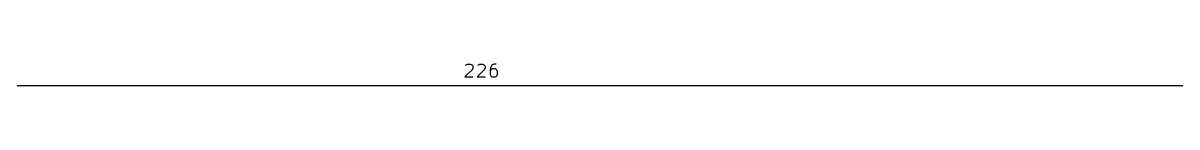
# Model space of a CAD drawing. Extents: x 183 to 663, y -184 to 161.
# Drawn here: x 383.1 to 472.8, y -51.5 to -49.8 of the extents above; entities that cross this region are included whole.
import ezdxf

# ---------------------------------------------------------------- set-up
doc = ezdxf.new("R2010")
doc.units = 0
doc.layers.add('BLACK', color=7, linetype='CONTINUOUS')

msp = doc.modelspace()

# ---------------------------------------------------------------- linework, layer by layer
at = {"layer": 'BLACK', "linetype": 'CONTINUOUS'}
for p, q in [((417.511905, -49.900057), (417.559524, -49.852438)), ((417.559524, -49.852438), (417.654762, -49.804819)), ((417.654762, -49.804819), (417.892857, -49.804819)), ((417.892857, -49.804819), (417.988095, -49.852438)), ((417.988095, -49.852438), (418.035714, -49.900057)), ((418.035714, -49.900057), (418.083333, -49.995295)), ((418.083333, -50.090533), (418.035714, -50.23339)), ((418.083333, -49.995295), (418.083333, -50.090533)), ((418.464286, -49.900057), (418.511905, -49.852438)), ((418.511905, -49.852438), (418.607143, -49.804819)), ((418.607143, -49.804819), (418.845238, -49.804819)), ((418.845238, -49.804819), (418.940476, -49.852438)), ((418.940476, -49.852438), (418.988095, -49.900057)), ((418.988095, -49.900057), (419.035714, -49.995295)), ((419.035714, -50.090533), (418.988095, -50.23339)), ((419.035714, -49.995295), (419.035714, -50.090533)), ((419.464286, -50.042914), (419.416667, -50.23339)), ((419.559524, -49.900057), (419.464286, -50.042914)), ((419.607143, -50.185771), (419.511905, -50.23339)), ((419.607143, -49.852438), (419.559524, -49.900057)), ((419.702381, -49.804819), (419.607143, -49.852438)), ((419.797619, -50.185771), (419.607143, -50.185771)), ((419.892857, -49.804819), (419.702381, -49.804819)), ((419.892857, -50.23339), (419.797619, -50.185771)), ((418.035714, -50.23339), (417.464286, -50.804819)), ((417.464286, -50.804819), (418.083333, -50.804819)), ((418.988095, -50.23339), (418.416667, -50.804819)), ((418.416667, -50.804819), (419.035714, -50.804819)), ((419.416667, -50.23339), (419.416667, -50.614342)), ((419.464286, -50.281009), (419.416667, -50.376247)), ((419.416667, -50.614342), (419.464286, -50.70958)), ((419.511905, -50.23339), (419.464286, -50.281009)), ((419.464286, -50.70958), (419.511905, -50.7572)), ((419.511905, -50.7572), (419.607143, -50.804819)), ((419.607143, -50.804819), (419.797619, -50.804819)), ((419.797619, -50.804819), (419.892857, -50.7572)), ((419.940476, -50.281009), (419.892857, -50.23339)), ((419.892857, -50.7572), (419.940476, -50.70958)), ((419.988095, -50.376247), (419.940476, -50.281009)), ((419.940476, -50.70958), (419.988095, -50.614342)), ((419.988095, -50.614342), (419.988095, -50.376247)), ((531.75, -51.5), (305.75, -51.5))]:
    msp.add_line(p, q, dxfattribs=at)

doc.saveas('drawing.dxf')
